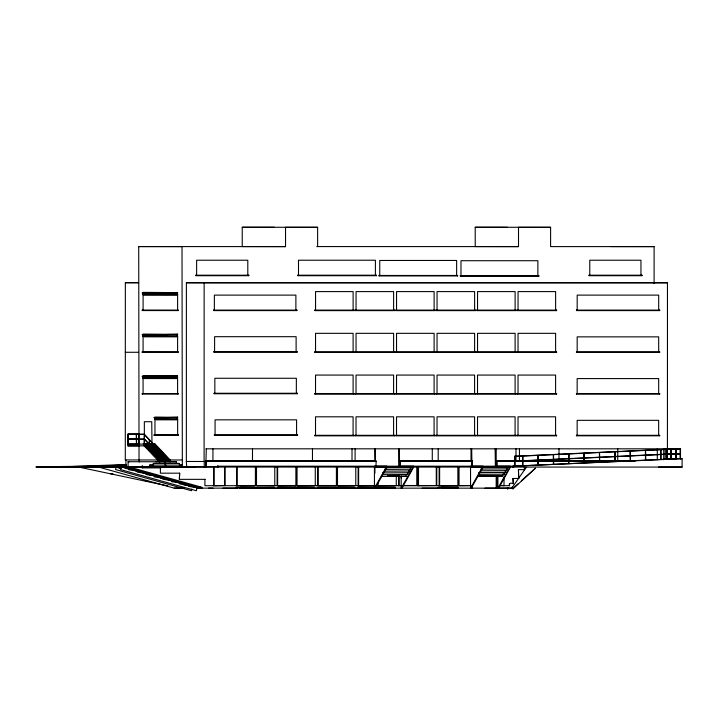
<?xml version="1.0" encoding="UTF-8"?>
<svg xmlns="http://www.w3.org/2000/svg" width="718" height="718" viewBox="0 0 718 718"><rect width="100%" height="100%" fill="white"/><g stroke="black" fill="none" stroke-linecap="round" stroke-linejoin="round"><path stroke-width="1.08" d="M125.65 464.51L60.653 466.951L182.327 467.05L182.327 459.996L125.3 459.951L125.345 282.712L138.556 282.712M76.09 466.969L126.512 464.968M118.775 466.987L115.562 466.09L98.303 466.081L98.303 466.978L174.187 488.141L183.961 488.15M120.902 468.486L115.562 466.996L115.562 466.09M127.149 466.44L201.964 487.307L201.794 488.168L125.91 467.005L125.919 459.951M144.327 445.86L127.939 445.851L127.939 434.219L138.78 434.219L138.78 444.092M129.249 461.728L128.1 461.728L128.091 467.014L129.249 467.014M128.181 444.092L128.082 434.219M136.42 444.101L136.321 434.399M136.564 444.101L136.465 434.399M138.538 444.092L138.538 434.39M317.616 246.606L317.625 227.292L285.531 227.292L285.531 246.606L138.718 246.57L139.032 459.96M139.283 461.979L139.283 459.96M142.361 465.901L142.361 467.885L142.119 465.901M142.218 394.029L142.577 393.536L142.218 394.029L178.082 394.056L178.082 393.563L142.218 393.536M142.227 352.296L142.586 351.802L142.227 352.296L178.091 352.323L178.091 351.829L142.227 351.802M142.236 310.553L142.604 310.059L142.236 310.553L178.1 310.58L178.1 310.086L142.236 310.059M142.343 376.528L143.079 375.828L177.597 376.115L142.343 376.528L177.597 376.115M142.352 334.794L143.088 334.085L177.606 334.382L142.352 334.794L177.606 334.382M142.37 293.052L143.097 292.352L177.615 292.639L142.37 293.052L177.615 292.639M142.711 378.117L143.079 377.632L142.711 378.117L153.679 378.126L153.679 377.641L142.711 377.632M142.72 336.374L143.088 335.889L142.72 336.374L153.688 336.383L153.688 335.898L142.72 335.889M142.729 294.64L143.097 294.156L142.729 294.64L153.697 294.649L153.697 294.165L142.729 294.156M143.07 393.536L143.079 378.548L177.588 378.574L177.588 393.563M143.079 351.802L143.088 336.814L177.606 336.841L177.597 351.829M143.097 310.059L143.097 295.071L177.615 295.098L177.606 310.086M144.094 443.76L143.367 444.029L155.178 444.101L170.13 459.987L170.13 461.755M144.937 444.101L159.89 459.987L159.89 461.746L159.163 461.755L144.21 445.869L144.354 434.228L127.939 434.219M144.354 444.101L144.345 421.717L151.74 421.726L151.983 444.029M147.666 447L157.17 447.17L155.662 447M148.886 448.301L158.391 448.463L156.892 448.292M149.299 449.513L149.443 439.811M149.443 449.513L149.344 439.703M153.697 465.102L149.604 465.102L149.604 467.041L218.084 466.628M150.107 449.594L159.611 449.764L158.113 449.594M151.256 444.029L143.367 443.76M151.336 450.895L160.832 451.066L159.333 450.895M152.557 452.196L162.062 452.367L160.554 452.196M153.275 465.102L153.275 463.424L156.201 463.424M153.778 453.489L163.282 453.659L161.783 453.489M154.101 435.287L154.469 434.794L154.101 435.287L178.136 435.305L178.136 434.812L154.101 434.794M154.235 417.786L154.962 417.077L177.642 417.364L154.235 417.786L177.642 417.364M154.388 454.916L154.532 445.214M154.594 419.366L154.962 418.89L154.594 419.366L165.562 419.375L165.562 418.89L154.594 418.89M154.792 378.126L155.16 377.641L154.792 378.126L165.759 378.135L165.759 377.65L154.792 377.641M154.801 336.383L155.169 335.898L154.801 336.383L165.768 336.392L165.768 335.907L154.801 335.898M154.81 294.649L155.178 294.165L154.81 294.649L165.777 294.658L165.777 294.174L154.81 294.165M154.962 434.794L154.962 419.806L177.642 419.824L177.642 434.812M154.998 454.79L164.503 454.961L163.004 454.79M145.996 445.869L155.95 445.869L154.442 445.699M156.228 456.092L165.723 456.262L164.225 456.092M157.448 457.393L166.953 457.563L165.445 457.393M158.669 458.685L168.174 458.856L166.675 458.685M159.163 461.755L159.163 450.114L159.306 459.987M160.392 467.885L160.392 473.18L179.644 473.18L179.392 479.346L179.644 473.18M663.755 459.664L663.764 448.822L665.236 448.822L665.236 458.685L682.1 458.703L682.1 467.077L174.259 467.059L165.876 466.61L165.876 465.111L149.604 465.102M166.63 378.135L166.989 377.65L166.63 378.135L177.588 378.144L177.588 377.659L166.63 377.65M166.639 336.392L166.998 335.907L166.639 336.392L177.606 336.401L177.606 335.916L166.639 335.907M166.648 294.658L167.016 294.174L166.648 294.658L177.615 294.667L177.615 294.183L166.648 294.174M166.675 419.384L167.043 418.899L166.675 419.384L177.642 419.384L177.642 418.908L166.675 418.899M166.037 461.746L176.413 461.755L176.413 463.433L179.365 463.433L179.365 465.111L182.327 465.111L165.113 465.111L165.077 461.755L128.1 461.728M176.915 417.804L177.642 417.095M176.861 376.555L177.597 375.855M176.87 334.821L177.606 334.112M176.879 293.079L177.615 292.379M204.217 467.068L204.217 461.486L186.348 461.477L186.393 282.757L667.471 282.775L667.426 458.685L665.236 458.685M186.707 467.05L186.348 461.477M195.09 467.059L186.707 466.61M195.897 275.703L195.897 275.209L248.778 275.209L248.778 275.703L196.14 275.703L195.897 275.209M196.624 275.209L196.633 260.221L247.8 260.221L247.8 275.209M204.1 461.486L204.145 282.775L186.393 282.757M204.917 479.346L204.917 485.7L374.186 485.7M205.797 467.068L206.29 448.822M206.039 466.628L206.048 461.1L376.151 461.1L203.849 461.486M212.941 460.741L212.941 448.822M213.237 485.79L225.066 485.521L225.066 466.781M213.605 485.521L213.614 466.781M213.641 310.598L213.641 310.104L296.857 310.104L296.857 310.598L213.883 310.598L213.641 310.104M213.874 352.17L213.874 351.685L297.09 351.685L297.09 352.17L214.117 352.17L213.874 351.685M214.099 485.521L214.108 466.781M214.108 393.751L214.108 393.258L297.324 393.258L297.324 393.751L214.35 393.751L214.108 393.258M214.341 435.323L214.341 434.83L297.557 434.83L297.557 435.323L214.583 435.323L214.341 434.83M214.368 310.104L214.377 295.116L295.888 295.116L295.879 310.104M214.601 351.685L214.61 336.688L296.121 336.688L296.112 351.685M214.835 393.258L214.844 378.269L296.354 378.269L296.346 393.258M215.068 434.83L215.077 419.842L296.588 419.842L296.579 434.83M217.446 466.197L217.446 467.077L218.46 467.077L218.469 466.197L217.446 466.197L513.801 466.197L676.724 458.703M224.572 466.781L224.572 485.521L225.066 485.521M236.267 485.7L255.402 485.521L255.411 466.915M236.635 485.521L236.635 466.915M237.227 487.289L237.227 488.168L222.921 488.159M237.128 485.521L237.128 466.915M240.467 488.159L240.467 487.271L254.764 487.289L254.764 488.168M274.33 227.256L242.235 227.256L242.235 246.57L285.531 246.606M252.485 460.741L252.494 448.822M255.644 485.7L274.779 485.521L274.779 466.915M256.003 485.521L256.012 466.915M256.497 485.521L256.505 466.915M274.321 488.168L274.321 487.289L257.062 487.271L257.062 488.15L277.678 488.168L277.678 487.289L295.951 487.289L295.951 488.168M276.771 485.7L295.906 485.521L295.906 466.915M277.13 485.521L277.139 466.915M277.624 485.521L277.633 466.915M296.139 485.7L315.274 485.521L315.283 466.915M296.507 485.521L296.507 466.915M297.001 485.521L297.001 466.915M297.476 488.168L297.476 487.289L314.296 487.289L314.296 488.168M297.808 275.703L297.808 275.209L376.331 275.209L376.331 275.703L298.051 275.703L297.808 275.209M298.5 275.209L298.5 260.221L375.397 260.221L375.397 275.209M312.465 460.741L312.465 448.822M314.789 435.835L314.789 435.323L354.064 435.323L354.064 435.835L315.031 435.835L314.789 435.323M314.798 394.101L314.798 393.581L354.082 393.581L354.082 394.101L315.04 394.101L314.798 393.581M314.807 352.358L314.807 351.847L354.091 351.847L354.091 352.358L315.058 352.358L314.807 351.847M314.816 310.625L314.816 310.104L354.1 310.104L354.1 310.625L315.067 310.625L314.816 310.104M315.516 435.323L315.525 416.808L353.094 416.808L353.085 435.323M315.525 393.581L315.534 375.065L353.103 375.065L353.103 393.581M315.543 351.847L315.543 333.331L353.112 333.331L353.112 351.847M315.552 310.104L315.552 291.589L353.121 291.589L353.121 310.104M316.773 485.521L317.266 485.7L316.773 485.7M336.41 466.915L336.401 485.521L318.128 485.521L317.634 485.521L317.634 466.915M317.841 488.168L317.841 487.289L336.123 487.289L336.123 488.168M318.128 485.521L318.128 466.915M355.778 466.915L355.778 485.521L336.15 485.7M337.002 485.521L337.011 466.915M337.496 485.521L337.505 466.915M337.765 488.168L337.765 487.289L354.584 487.289L354.584 488.168M352.008 460.741L352.017 448.822M355.105 460.741L355.114 448.822M355.284 435.835L355.284 435.323L394.568 435.323L394.568 435.835L355.536 435.835L355.284 435.323M355.293 394.101L355.293 393.581L394.577 393.581L394.577 394.101L355.545 394.101L355.293 393.581M355.311 352.358L355.311 351.847L394.586 351.847L394.586 352.358L355.554 352.358L355.311 351.847M355.32 310.625L355.32 310.104L394.595 310.104L394.595 310.625L355.563 310.625L355.32 310.104M356.02 435.323L356.02 416.808L393.59 416.808L393.59 435.323M356.029 393.581L356.029 375.065L393.608 375.065L393.599 393.581M356.038 351.847L356.047 333.331L393.617 333.331L393.608 351.847M356.047 310.104L356.056 291.589L393.626 291.589L393.617 310.104M357.77 485.7L376.896 485.521L376.411 485.521M358.067 488.168L358.067 487.289L374.518 487.289M358.129 485.521L358.138 466.915M358.623 485.521L358.632 466.915M374.913 473.225L374.913 466.826M374.913 461.486L374.922 448.822M375.164 488.231L375.164 486.023L375.164 488.231L387.002 467.077M375.415 461.162L375.173 448.822M375.613 488.168L375.613 487.289M375.9 466.826L376.151 461.486M377.138 485.7L396.273 485.521L396.273 475.666M378 485.521L378 483.331M379.05 275.945L379.05 275.461L457.572 275.461L457.572 275.945L379.292 275.945L379.05 275.461M379.741 275.461L379.741 260.463L456.639 260.463L456.63 275.461M377.121 487.271L395.205 487.289L395.205 488.168L376.053 488.15M395.789 435.835L395.789 435.323L435.063 435.323L435.063 435.835L396.031 435.835L395.789 435.323M395.797 394.101L395.797 393.581L435.072 393.581L435.072 394.101L396.04 394.101L395.797 393.581M395.806 352.358L395.806 351.847L435.09 351.847L435.09 352.358L396.058 352.358L395.806 351.847M395.815 310.625L395.815 310.104L435.099 310.104L435.099 310.625L396.067 310.625L395.815 310.104M396.515 435.323L396.524 416.808L434.094 416.808L434.085 435.323M396.524 393.581L396.533 375.065L434.103 375.065L434.103 393.581M396.542 351.847L396.542 333.331L434.112 333.331L434.112 351.847M396.551 310.104L396.551 291.589L434.121 291.589L434.121 310.104M398.266 485.7L401.272 485.521M398.634 485.521L398.634 475.666M398.84 466.763L398.598 448.822M399.127 485.521L399.127 475.666M399.459 466.745L399.459 448.822M400.447 466.745L400.447 461.45L472.256 461.1L398.966 460.741M399.459 460.741L400.689 461.45L399.459 461.45M401.174 476.106L401.174 488.231L413.012 467.077M416.916 466.915L416.907 485.521L417.4 485.521L417.4 466.915M417.634 485.7L436.768 485.521L436.777 466.915M418.002 485.521L418.011 466.915M418.495 485.521L418.504 466.915M432.281 460.741L432.281 448.822M436.284 466.915L436.284 485.521L436.768 485.521M436.284 435.835L436.284 435.323L475.567 435.323L475.567 435.835L436.535 435.835L436.284 435.323M436.293 394.101L436.293 393.581L475.576 393.581L475.576 394.101L436.544 394.101L436.293 393.581M436.311 352.358L436.311 351.847L475.585 351.847L475.585 352.358L436.553 352.358L436.311 351.847M436.32 310.625L436.32 310.104L475.594 310.104L475.594 310.625L436.562 310.625L436.32 310.104M437.02 435.323L437.02 416.808L474.589 416.808L474.589 435.323M437.029 393.581L437.029 375.065L474.607 375.065L474.598 393.581M437.038 351.847L437.038 333.331L474.616 333.331L474.607 351.847M437.047 310.104L437.056 291.589L474.625 291.589L474.616 310.104M438.204 460.741L438.204 448.822M438.895 487.289L438.895 488.168L422.13 488.15M438.761 485.7L457.896 485.521L457.904 466.915M439.129 485.521L439.138 466.915M439.622 485.521L439.631 466.915M457.904 487.289L457.904 488.168L441.139 488.15L441.139 487.271L457.904 487.289L437.783 487.271M458.138 485.7L470.82 485.521M458.506 485.521L458.506 466.915M458.999 485.521L458.999 466.915M460.292 276.197L460.292 275.703L538.814 275.703L538.814 276.197L460.534 276.197L460.292 275.703M460.974 275.703L460.983 260.715L537.881 260.715L537.872 275.703M471.026 448.822L471.026 461.45L472.256 461.45M471.941 466.763L471.699 448.822M472.004 485.996L472.004 488.231L471.017 488.231M472.013 465.91L472.013 461.45M507.312 227.256L475.217 227.256L475.217 246.57L518.513 246.606L518.513 227.292L550.607 227.292L550.598 246.606L654.116 246.606L654.107 283.529M476.788 435.835L476.788 435.323L516.062 435.323L516.062 435.835L477.03 435.835L476.788 435.323M476.797 394.101L476.797 393.581L516.071 393.581L516.071 394.101L477.039 394.101L476.797 393.581M476.806 352.358L476.806 351.847L516.089 351.847L516.089 352.358L477.048 352.358L476.806 351.847M476.815 310.625L476.815 310.104L516.098 310.104L516.098 310.625L477.066 310.625L476.815 310.104M477.515 435.323L477.524 416.808L515.093 416.808L515.084 435.323M477.524 393.581L477.533 375.065L515.102 375.065L515.102 393.581M477.533 351.847L477.542 333.331L515.111 333.331L515.111 351.847M477.551 310.104L477.551 291.589L515.12 291.589L515.12 310.104M495.375 466.763L495.133 448.822M496.183 488.231L496.192 475.953L502.923 475.944L502.914 474.176L504.251 474.176L504.242 472.417L505.4 472.417L505.4 470.649L506.468 470.649L506.468 468.89L507.491 468.89L507.482 467.131L509.017 467.131M496.192 465.91L496.201 448.822M497.17 488.231L497.179 475.953M497.179 465.91L497.179 461.45L619.185 461.45M495.698 460.741L497.43 461.1L496.192 461.45M497.906 476.106L497.906 488.231L509.744 467.077M503.973 485.79L504.099 477.802M509.385 483.761C510.265 489.173 507.141 480.979 513.28 483.761L513.038 478.466L513.28 483.761M526.168 467.499L512.553 487.055L513.002 488.868L535.511 468.181L521.304 480.782M676.23 449.001L514.689 456.424L514.689 466.126L514.689 456.253L676.23 448.822L676.23 458.703M514.788 466.126L514.689 456.253M516 460.741L516 448.822M517.283 435.835L517.283 435.323L556.567 435.323L556.567 435.835L517.534 435.835L517.283 435.323M517.292 394.101L517.292 393.581L556.576 393.581L556.576 394.101L517.543 394.101L517.292 393.581M517.301 352.358L517.301 351.847L556.585 351.847L556.585 352.358L517.552 352.358L517.301 351.847M517.319 310.625L517.319 310.104L556.594 310.104L556.594 310.625L517.561 310.625L517.319 310.104M518.019 435.323L518.019 416.808L555.588 416.808L555.588 435.323M518.028 393.581L518.028 375.065L555.597 375.065L555.597 393.581M518.037 351.847L518.037 333.331L555.615 333.331L555.606 351.847M518.046 310.104L518.055 291.589L555.624 291.589L555.615 310.104M518.45 469.653L518.692 478.466L518.45 469.653L524.544 469.653L524.544 467.445M519.455 460.741L519.455 448.822M522.722 465.758L522.731 456.056M522.821 465.758L522.875 456.056M524.302 467.445L524.544 469.653M538.069 465.049L538.069 455.356L538.312 465.049M538.168 465.049L538.213 455.356M553.407 464.349L553.407 454.647L553.65 464.349M553.506 464.349L553.551 454.647M558.999 460.741L558.999 448.822M568.997 453.938L568.746 463.64L568.898 453.938M576.419 435.808L576.419 435.323L659.645 435.323L659.645 435.808L576.671 435.808L576.419 435.323M576.428 394.074L576.428 393.581L659.654 393.581L659.654 394.074L576.68 394.074L576.428 393.581M576.437 352.332L576.446 351.847L659.663 351.847L659.663 352.341L576.689 352.341L576.446 351.847M576.455 310.598L576.455 310.104L659.671 310.104L659.671 310.598L576.698 310.598L576.455 310.104M577.155 435.323L577.155 420.335L658.666 420.335L658.666 435.323M577.164 393.581L577.164 378.592L658.675 378.592L658.675 393.581M577.173 351.847L577.173 336.859L658.684 336.859L658.684 351.847M577.182 310.104L577.191 295.116L658.693 295.116L658.693 310.104M584.084 462.93L584.093 453.237L584.335 462.93M584.183 462.93L584.237 453.237M589.047 275.703L589.047 275.209L641.928 275.209L641.928 275.703L589.29 275.703L589.047 275.209M589.774 275.209L589.783 260.221L640.959 260.221L640.95 275.209M599.53 462.23L599.431 452.528M599.674 462.23L599.575 452.528M614.77 461.521L614.77 451.819L615.012 461.521M614.868 461.521L614.922 451.819M617.758 460.741L617.767 448.822M630.26 451.119L630.359 460.821L630.117 451.119M645.455 460.112L645.455 450.41L645.697 460.112M645.554 460.112L645.599 450.41M657.302 459.664L657.311 448.822M660.793 459.403L660.793 449.701M660.892 459.403L660.937 449.701M666.555 458.685L666.466 448.813L666.708 458.685M670.998 458.694L671.043 448.992M675.826 458.694L675.826 448.992L680.511 449.001L666.708 448.992M675.925 458.694L675.979 448.992M676.132 458.703L676.132 448.822L680.511 448.822L680.511 458.703M676.374 458.703L676.383 449.001M680.269 458.703L680.269 449.001M680.368 458.703L680.413 448.822M115.562 466.996L116.136 466.565L121.136 467.965M116.136 466.565L115.562 469.572L191.446 490.735L191.769 489.021M121.064 466.574L120.489 469.581L196.373 490.744L196.947 487.737L197.441 487.737L121.064 466.574L196.947 487.737L188.251 486.319L188.466 485.368L179.769 483.95L179.976 482.999L171.288 481.59L171.494 480.638L162.798 479.22L163.004 478.269L154.316 476.851L154.523 475.899L145.826 474.49L146.032 473.539L137.344 472.121L137.551 471.17L128.854 469.751L129.069 468.8L120.983 466.996M121.477 467.005L121.638 466.144L126.081 466.144L125.91 467.005M197.36 488.159L197.522 487.307L200.852 487.307M386.275 467.077L374.437 488.231L374.437 467.068L386.275 467.077L386.212 467.624L387.181 467.624L387.181 467.059M401.901 488.231L413.739 467.077M471.268 488.231L483.115 467.077M498.633 488.231L510.471 467.077M507.132 488.159L507.581 488.859L508.335 488.159M514.043 487.45L518.082 483.744M110.805 473.862L113.04 473.88M676.23 453.677L514.788 461.1M676.23 453.848L514.788 461.279M60.653 466.512L98.303 466.081M385.772 467.615L413.227 467.472L413.227 466.906M481.913 467.274L509.986 467.131M384.686 469.384L410.732 469.231L410.732 467.472L413.227 467.472M480.889 469.042L507.491 468.89M384.758 471.143L409.709 470.999L409.709 469.231L410.732 469.231M480.889 470.802L506.468 470.649M382.586 472.902L408.65 472.758L408.641 470.99L409.709 470.999M478.718 472.57L505.4 472.417M382.326 474.661L407.492 474.517L407.483 472.758L408.65 472.758M478.484 474.32L504.251 474.176M381.249 476.429L406.164 476.285L406.155 474.517L407.492 474.517M477.605 476.052L496.192 475.944M477.38 476.097L502.923 475.944M316.737 246.57L518.513 246.606M204.145 282.775L667.471 282.775M153.697 294.165L153.697 294.649M165.777 294.174L165.777 294.658M177.615 294.183L177.615 294.667M178.1 310.086L178.1 310.58M153.688 335.898L153.688 336.383M165.768 335.907L165.768 336.392M177.606 335.916L177.606 336.401M178.091 351.829L178.091 352.323M153.679 377.641L153.679 378.126M165.759 377.65L165.759 378.135M177.588 377.659L177.588 378.144M178.082 393.563L178.082 394.056M165.562 418.89L165.562 419.375M177.642 418.908L177.642 419.384M138.78 434.39L127.939 434.39L144.354 434.408L159.163 450.285M178.136 434.812L178.136 435.305M138.78 439.066L127.939 439.066L144.354 439.075L159.306 454.961M144.354 439.075L159.163 455.14M138.78 439.245L127.939 439.245L144.21 439.254M151.256 443.769L151.983 443.769M138.906 444.092L127.939 444.092L155.178 444.101M145.996 445.699L155.95 445.699M127.939 445.851L138.906 445.851M144.21 445.869L144.937 445.869L147.181 448.247M147.217 447L157.17 447M148.438 448.292L158.391 448.301M205.931 448.822L665.236 448.822M148.608 449.594L159.611 449.594M159.064 450.186L144.21 434.228M150.888 450.895L160.832 450.895M152.108 452.196L162.062 452.196M153.329 453.489L163.282 453.489M666.609 453.659L680.511 453.677L676.132 453.677M666.609 453.839L680.511 453.848L676.132 453.848M153.499 454.79L164.503 454.79M155.779 456.092L165.723 456.092M157 457.393L166.953 457.393M158.22 458.685L168.174 458.685M682.1 458.703L512.787 466.197L513.801 466.197L513.801 467.077L512.787 467.077M159.064 459.987L170.489 459.987M182.327 459.996L182.013 246.606L138.718 246.57M159.89 460.157L169.394 460.157M205.931 460.741L376.151 461.1M496.192 460.741L526.357 460.741M529.337 460.741L635.331 460.741M400.689 461.1L472.256 461.1M497.43 461.1L634.829 461.1M155.878 461.746L176.413 461.755M165.077 463.433L179.365 463.433M165.876 466.61L195.09 466.619M79.707 466.951L35.9 466.951L193.357 467.077M139.274 467.014L143.815 467.014M142.11 467.885L160.635 467.885M387.433 475.738L398.589 475.738M477.524 475.738L495.124 475.738M513.038 478.466L518.692 478.466M179.392 479.346L205.16 479.346M403.426 485.521L417.4 485.521M499.719 485.521L504.099 485.521L503.605 485.521M376.178 485.7L470.452 485.7M499.557 485.7L509.627 485.7M236.078 487.271L254.764 487.289M274.321 487.289L239.516 488.15M395.205 487.289L377.659 487.289L377.659 488.168L278.207 488.15L278.207 487.271L295.951 487.289M174.187 488.141L184.158 488.15M196.346 488.141L512.553 488.168L484.946 488.141M475.217 227.256L550.607 227.292M242.235 227.256L317.625 227.292M610.821 246.57L654.116 246.606M641.928 275.209L641.928 275.703M376.331 275.209L376.331 275.703M248.778 275.209L248.778 275.703M457.572 275.461L457.572 275.945M538.814 275.703L538.814 276.197M125.345 282.712L138.664 282.721M142.37 292.791L176.879 292.818M516.098 310.104L516.098 310.625M556.594 310.104L556.594 310.625M659.671 310.104L659.671 310.598M354.1 310.104L354.1 310.625M394.595 310.104L394.595 310.625M435.099 310.104L435.099 310.625M475.594 310.104L475.594 310.625M296.857 310.104L296.857 310.598M142.352 334.525L176.87 334.552M516.089 351.847L516.089 352.358M556.585 351.847L556.585 352.358M659.663 351.847L659.663 352.341M297.09 351.685L297.09 352.17M354.091 351.847L354.091 352.358M394.586 351.847L394.586 352.358M435.09 351.847L435.09 352.358M475.585 351.847L475.585 352.358M125.327 352.278L138.646 352.287M142.343 376.268L176.861 376.295M297.324 393.258L297.324 393.751M556.576 393.581L556.576 394.101M659.654 393.581L659.654 394.074M354.082 393.581L354.082 394.101M394.577 393.581L394.577 394.101M435.072 393.581L435.072 394.101M475.576 393.581L475.576 394.101M516.071 393.581L516.071 394.101M154.235 417.526L176.915 417.544M297.557 434.83L297.557 435.323M556.567 435.323L556.567 435.835M659.645 435.323L659.645 435.808M354.064 435.323L354.064 435.835M394.568 435.323L394.568 435.835M435.063 435.323L435.063 435.835M475.567 435.323L475.567 435.835M516.062 435.323L516.062 435.835M146.499 445.86L155.95 445.869M666.466 448.813L680.511 448.822M154.289 454.916L154.442 444.101L169.394 459.987L169.394 461.755L154.442 445.869M153.275 463.424L165.113 463.433M401.174 466.179L413.739 466.188M470.55 466.179L483.115 466.188M497.906 466.179L510.471 466.188M374.437 466.179L387.002 466.188M182.327 466.61L166.055 467.041M658.55 467.059L682.1 467.077M127.095 468.8L129.069 468.8M150.008 475.487L151.974 475.487M399.459 476.285L400.438 476.285M406.164 476.285L401.165 476.276L401.174 478.009M161.038 478.269L163.004 478.269M183.943 484.955L185.917 484.955M457.402 485.521L457.896 485.521M274.285 485.521L274.779 485.521M295.412 485.521L295.906 485.521M314.78 485.521L315.274 485.521M335.907 485.521L336.643 485.521M355.284 485.521L355.778 485.521M395.78 485.521L396.273 485.521M254.908 485.521L255.402 485.521M512.06 487.055L512.553 487.055M297.198 487.271L314.296 487.289M317.957 487.271L336.123 487.289M337.487 487.271L354.584 487.289M357.528 487.271L374.545 487.289M196.867 488.159L201.794 488.168M208.543 488.141L212.977 488.15M507.581 488.859L508.075 488.868L507.626 488.159M513.002 488.868L512.06 488.168M145.521 481.195L149.936 481.616M76.09 466.52L167.94 485.933M116.056 466.996L120.902 468.073M121.638 466.144L197.522 487.307M115.643 466.565L117.779 467.167M144.21 444.101L159.163 459.987M152.413 453.812L154.657 456.19M412.258 466.897L412.258 467.472M386.697 467.059L386.697 467.624M470.55 467.068L470.541 488.231L482.379 467.077L470.55 467.068M670.899 448.992L671.142 458.694L670.899 448.992"/></g></svg>
